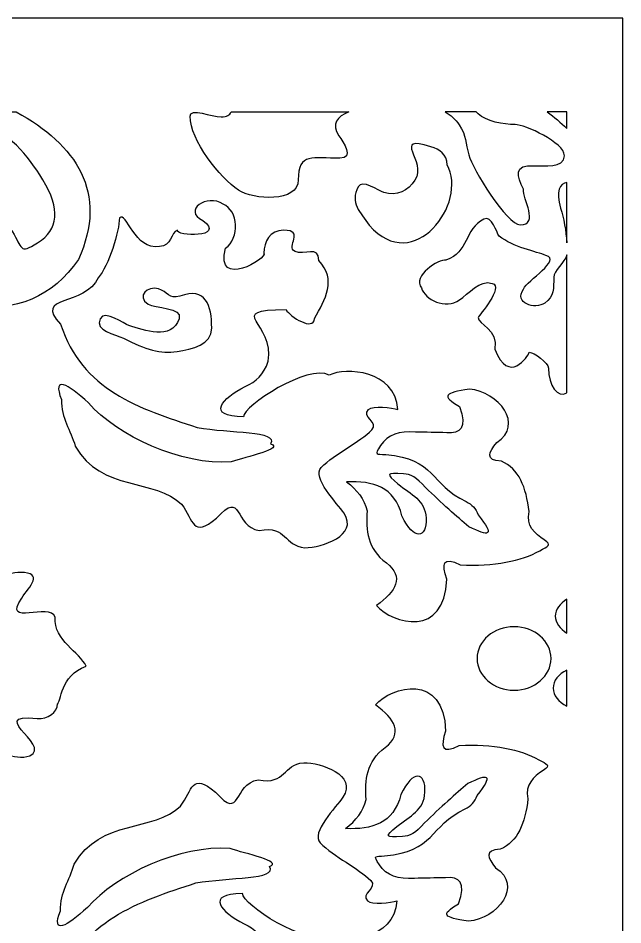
# Model space of a CAD drawing. Header units: centimetres. Extents: x -16.1 to -1.5, y -3 to 9.
# Drawn here: x -11.02 to -8.945, y 5.889 to 9.001 of the extents above; entities that cross this region are included whole.
import ezdxf

# ---------------------------------------------------------------- set-up
doc = ezdxf.new("R2010")
doc.units = ezdxf.units.CM
doc.header["$MEASUREMENT"] = 0
doc.layers.add('layer 1', color=7, linetype='Continuous')

msp = doc.modelspace()

# ---------------------------------------------------------------- linework, layer by layer
at = {"layer": 'layer 1', "color": 250}
for points, knots in [([(-16.12548, 8.7486), (-16.12548, 8.7486), (-16.12548, 9.00077), (-16.12548, 9.00077), (-16.12548, 9.00077), (-16.12548, 9.00077), (-8.94455, 9.00077), (-8.94455, 9.00077), (-8.94455, 9.00077), (-8.94455, 9.00077), (-8.94455, -3.03333), (-8.94455, -3.03333), (-8.94455, -3.03333), (-8.94455, -3.03333), (-16.12548, -3.03333), (-16.12548, -3.03333), (-16.12548, -3.03333), (-16.12548, -3.03333), (-16.12548, 8.7486), (-16.12548, 8.7486)], [0, 0, 0, 0, 0.1666667, 0.1666667, 0.1666667, 0.1666667, 0.3333333, 0.3333333, 0.3333333, 0.3333333, 0.5, 0.5, 0.5, 0.5, 0.6666667, 0.6666667, 0.6666667, 0.6666667, 1, 1, 1, 1]), ([(-11.59547, 8.67889), (-11.56262, 8.62798), (-11.39117, 8.46104), (-11.37156, 8.46609), (-11.37156, 8.46609), (-11.25791, 8.42324), (-11.17491, 8.46488), (-11.24755, 8.56863), (-11.24755, 8.56863), (-11.25739, 8.57802), (-11.3325, 8.61993), (-11.34, 8.62784), (-11.34, 8.62784), (-11.30425, 8.68905), (-11.19401, 8.66565), (-11.14595, 8.64097), (-11.14595, 8.64097), (-11.05241, 8.60816), (-10.98878, 8.53416), (-10.93517, 8.44634), (-10.93517, 8.44634), (-10.874, 8.34543), (-10.88002, 8.27554), (-10.95282, 8.22966), (-10.95282, 8.22966), (-11.01837, 8.18835), (-11.00448, 8.21455), (-11.03962, 8.26748), (-11.03962, 8.26748), (-11.13883, 8.41696), (-11.24446, 8.41338), (-11.33732, 8.31687), (-11.33732, 8.31687), (-11.40138, 8.1784), (-11.38464, 8.0669), (-11.1901, 8.01475), (-11.1901, 8.01475), (-11.02554, 7.98958), (-10.90106, 8.04473), (-10.81309, 8.17301), (-10.81309, 8.17301), (-10.70846, 8.40253), (-10.82093, 8.56627), (-11.0261, 8.67889), (-11.0261, 8.67889), (-11.0261, 8.67889), (-11.59547, 8.67889), (-11.59547, 8.67889)], [0, 0, 0, 0, 0.0769231, 0.0769231, 0.0769231, 0.0769231, 0.1538462, 0.1538462, 0.1538462, 0.1538462, 0.2307692, 0.2307692, 0.2307692, 0.2307692, 0.3076923, 0.3076923, 0.3076923, 0.3076923, 0.3846154, 0.3846154, 0.3846154, 0.3846154, 0.4615385, 0.4615385, 0.4615385, 0.4615385, 0.5384615, 0.5384615, 0.5384615, 0.5384615, 0.6153846, 0.6153846, 0.6153846, 0.6153846, 0.6923077, 0.6923077, 0.6923077, 0.6923077, 0.7692308, 0.7692308, 0.7692308, 0.7692308, 0.8461538, 0.8461538, 0.8461538, 0.8461538, 1, 1, 1, 1]), ([(-10.28929, 8.67889), (-10.29325, 8.66847), (-10.30266, 8.66157), (-10.32298, 8.66157), (-10.32298, 8.66157), (-10.35567, 8.66157), (-10.42997, 8.69408), (-10.42997, 8.66452), (-10.42997, 8.66452), (-10.42997, 8.58175), (-10.32595, 8.45167), (-10.26354, 8.41029), (-10.26354, 8.41029), (-10.21303, 8.37777), (-10.05849, 8.36595), (-10.05849, 8.44576), (-10.05849, 8.44576), (-10.05849, 8.54036), (-10.00797, 8.51967), (-9.91584, 8.51967), (-9.91584, 8.51967), (-9.86532, 8.51967), (-9.90396, 8.57583), (-9.91881, 8.59653), (-9.91881, 8.59653), (-9.94748, 8.63847), (-9.92351, 8.66232), (-9.88547, 8.67889), (-9.88547, 8.67889), (-9.88547, 8.67889), (-10.28929, 8.67889), (-10.28929, 8.67889)], [0, 0, 0, 0, 0.1111111, 0.1111111, 0.1111111, 0.1111111, 0.2222222, 0.2222222, 0.2222222, 0.2222222, 0.3333333, 0.3333333, 0.3333333, 0.3333333, 0.4444444, 0.4444444, 0.4444444, 0.4444444, 0.5555556, 0.5555556, 0.5555556, 0.5555556, 0.6666667, 0.6666667, 0.6666667, 0.6666667, 0.7777778, 0.7777778, 0.7777778, 0.7777778, 1, 1, 1, 1]), ([(-9.14516, 8.5286), (-9.14516, 8.48473), (-9.21683, 8.49432), (-9.24853, 8.49432), (-9.24853, 8.49432), (-9.31929, 8.49892), (-9.30918, 8.45869), (-9.28574, 8.41344), (-9.28574, 8.41344), (-9.28849, 8.38053), (-9.23061, 8.29142), (-9.29676, 8.29142), (-9.29676, 8.29142), (-9.34215, 8.29142), (-9.46102, 8.48366), (-9.47317, 8.53134), (-9.47317, 8.53134), (-9.48557, 8.56972), (-9.48006, 8.59852), (-9.50625, 8.63416), (-9.50625, 8.63416), (-9.51866, 8.65395), (-9.53579, 8.66797), (-9.55469, 8.67889), (-9.55469, 8.67889), (-9.55469, 8.67889), (-9.44773, 8.67889), (-9.44773, 8.67889), (-9.44773, 8.67889), (-9.44565, 8.67678), (-9.44356, 8.67466), (-9.44147, 8.67255), (-9.44147, 8.67255), (-9.41529, 8.6465), (-9.35327, 8.63553), (-9.31468, 8.63553), (-9.31468, 8.63553), (-9.28005, 8.63553), (-9.14516, 8.57356), (-9.14516, 8.5286)], [0, 0, 0, 0, 0.0909091, 0.0909091, 0.0909091, 0.0909091, 0.1818182, 0.1818182, 0.1818182, 0.1818182, 0.2727273, 0.2727273, 0.2727273, 0.2727273, 0.3636364, 0.3636364, 0.3636364, 0.3636364, 0.4545455, 0.4545455, 0.4545455, 0.4545455, 0.5454545, 0.5454545, 0.5454545, 0.5454545, 0.6363636, 0.6363636, 0.6363636, 0.6363636, 0.7272727, 0.7272727, 0.7272727, 0.7272727, 0.8181818, 0.8181818, 0.8181818, 0.8181818, 1, 1, 1, 1]), ([(-9.13662, 8.62229), (-9.15877, 8.64148), (-9.17869, 8.6618), (-9.20473, 8.67889), (-9.20473, 8.67889), (-9.20473, 8.67889), (-9.13662, 8.67889), (-9.13662, 8.67889), (-9.13662, 8.67889), (-9.13662, 8.67889), (-9.13662, 8.62229), (-9.13662, 8.62229)], [0, 0, 0, 0, 0.25, 0.25, 0.25, 0.25, 0.5, 0.5, 0.5, 0.5, 1, 1, 1, 1]), ([(-9.60336, 8.55951), (-9.57328, 8.55022), (-9.54772, 8.5329), (-9.54772, 8.49757), (-9.54772, 8.49757), (-9.47498, 8.36766), (-9.66046, 8.11393), (-9.81504, 8.29009), (-9.81504, 8.29009), (-9.84588, 8.33539), (-9.88113, 8.36607), (-9.85323, 8.42159), (-9.85323, 8.42159), (-9.84001, 8.44935), (-9.78273, 8.40844), (-9.7651, 8.4026), (-9.7651, 8.4026), (-9.71957, 8.38799), (-9.68138, 8.40844), (-9.65788, 8.44497), (-9.65788, 8.44497), (-9.61532, 8.50847), (-9.74217, 8.6024), (-9.60336, 8.55951)], [0, 0, 0, 0, 0.1428571, 0.1428571, 0.1428571, 0.1428571, 0.2857143, 0.2857143, 0.2857143, 0.2857143, 0.4285714, 0.4285714, 0.4285714, 0.4285714, 0.5714286, 0.5714286, 0.5714286, 0.5714286, 0.7142857, 0.7142857, 0.7142857, 0.7142857, 1, 1, 1, 1]), ([(-9.13662, 8.2301), (-9.13957, 8.27022), (-9.14745, 8.31525), (-9.15857, 8.34844), (-9.15857, 8.34844), (-9.17631, 8.40729), (-9.16041, 8.43419), (-9.13662, 8.43678), (-9.13662, 8.43678), (-9.13662, 8.43678), (-9.13662, 8.2301), (-9.13662, 8.2301)], [0, 0, 0, 0, 0.25, 0.25, 0.25, 0.25, 0.5, 0.5, 0.5, 0.5, 1, 1, 1, 1]), ([(-9.71641, 7.65806), (-9.73603, 7.66367), (-9.8033, 7.67209), (-9.81732, 7.65806), (-9.81732, 7.65806), (-9.84254, 7.63279), (-9.78088, 7.61313), (-9.80611, 7.58787), (-9.80611, 7.58787), (-9.84815, 7.54575), (-9.93224, 7.50644), (-9.97989, 7.45871), (-9.97989, 7.45871), (-10.01353, 7.42502), (-9.92383, 7.33517), (-9.90141, 7.30148), (-9.90141, 7.30148), (-9.85095, 7.22567), (-9.97709, 7.18356), (-10.03595, 7.18356), (-10.03595, 7.18356), (-10.11045, 7.18955), (-10.09406, 7.2605), (-10.19291, 7.24253), (-10.19291, 7.24253), (-10.27982, 7.25578), (-10.24897, 7.38699), (-10.33867, 7.28464), (-10.33867, 7.28464), (-10.42313, 7.21539), (-10.41634, 7.27746), (-10.4592, 7.33237), (-10.4592, 7.33237), (-10.54889, 7.42221), (-10.73389, 7.37448), (-10.82358, 7.53171), (-10.82358, 7.53171), (-10.8404, 7.58787), (-10.87123, 7.62717), (-10.87123, 7.69174), (-10.87123, 7.69174), (-10.90323, 7.77646), (-10.85052, 7.74616), (-10.77814, 7.68018), (-10.77814, 7.68018), (-10.68045, 7.56829), (-10.45908, 7.46393), (-10.28822, 7.47837), (-10.28822, 7.47837), (-10.23776, 7.49521), (-10.10322, 7.52329), (-10.15367, 7.54013), (-10.15367, 7.54013), (-10.12558, 7.58585), (-10.29283, 7.57555), (-10.40594, 7.59628), (-10.40594, 7.59628), (-10.60495, 7.66086), (-10.80116, 7.72544), (-10.87404, 7.95005), (-10.87404, 7.95005), (-10.97183, 8.05228), (-10.7883, 8.01038), (-10.7451, 8.11009), (-10.7451, 8.11009), (-10.7098, 8.14867), (-10.67195, 8.2708), (-10.67222, 8.31504), (-10.67222, 8.31504), (-10.64896, 8.34094), (-10.61915, 8.20189), (-10.53488, 8.21677), (-10.53488, 8.21677), (-10.49283, 8.21677), (-10.49564, 8.26732), (-10.47321, 8.27293), (-10.47321, 8.27293), (-10.48115, 8.25304), (-10.30363, 8.24414), (-10.38632, 8.30662), (-10.38632, 8.30662), (-10.45639, 8.34031), (-10.3723, 8.39927), (-10.31624, 8.36277), (-10.31624, 8.36277), (-10.26313, 8.34031), (-10.25992, 8.24485), (-10.30784, 8.21116), (-10.30784, 8.21116), (-10.34554, 8.06642), (-10.16037, 8.17856), (-10.1761, 8.19431), (-10.1761, 8.19431), (-10.1761, 8.23362), (-10.15648, 8.27293), (-10.10883, 8.27293), (-10.10883, 8.27293), (-10.03315, 8.27293), (-10.10322, 8.21677), (-10.06958, 8.19993), (-10.06958, 8.19993), (-10.03875, 8.18589), (-9.9855, 8.22239), (-9.9883, 8.16904), (-9.9883, 8.16904), (-9.92481, 8.10259), (-9.96666, 8.03614), (-10.00231, 7.9697), (-10.00231, 7.9697), (-10.00624, 7.92534), (-10.08715, 7.97569), (-10.10042, 8.00059), (-10.10042, 8.00059), (-10.3165, 8.00058), (-10.13672, 7.95286), (-10.16208, 7.8237), (-10.16208, 7.8237), (-10.1761, 7.77597), (-10.20413, 7.75352), (-10.24056, 7.73667), (-10.24056, 7.73667), (-10.31905, 7.69736), (-10.37791, 7.63279), (-10.24617, 7.63279), (-10.24617, 7.63279), (-10.24783, 7.66933), (-10.02501, 7.81534), (-9.95186, 7.77597), (-9.95186, 7.77597), (-9.89531, 7.80306), (-9.72662, 7.7936), (-9.71641, 7.65806)], [0, 0, 0, 0, 0.0294118, 0.0294118, 0.0294118, 0.0294118, 0.0588235, 0.0588235, 0.0588235, 0.0588235, 0.0882353, 0.0882353, 0.0882353, 0.0882353, 0.1176471, 0.1176471, 0.1176471, 0.1176471, 0.1470588, 0.1470588, 0.1470588, 0.1470588, 0.1764706, 0.1764706, 0.1764706, 0.1764706, 0.2058824, 0.2058824, 0.2058824, 0.2058824, 0.2352941, 0.2352941, 0.2352941, 0.2352941, 0.2647059, 0.2647059, 0.2647059, 0.2647059, 0.2941176, 0.2941176, 0.2941176, 0.2941176, 0.3235294, 0.3235294, 0.3235294, 0.3235294, 0.3529412, 0.3529412, 0.3529412, 0.3529412, 0.3823529, 0.3823529, 0.3823529, 0.3823529, 0.4117647, 0.4117647, 0.4117647, 0.4117647, 0.4411765, 0.4411765, 0.4411765, 0.4411765, 0.4705882, 0.4705882, 0.4705882, 0.4705882, 0.5, 0.5, 0.5, 0.5, 0.5294118, 0.5294118, 0.5294118, 0.5294118, 0.5588235, 0.5588235, 0.5588235, 0.5588235, 0.5882353, 0.5882353, 0.5882353, 0.5882353, 0.6176471, 0.6176471, 0.6176471, 0.6176471, 0.6470588, 0.6470588, 0.6470588, 0.6470588, 0.6764706, 0.6764706, 0.6764706, 0.6764706, 0.7058824, 0.7058824, 0.7058824, 0.7058824, 0.7352941, 0.7352941, 0.7352941, 0.7352941, 0.7647059, 0.7647059, 0.7647059, 0.7647059, 0.7941176, 0.7941176, 0.7941176, 0.7941176, 0.8235294, 0.8235294, 0.8235294, 0.8235294, 0.8529412, 0.8529412, 0.8529412, 0.8529412, 0.8823529, 0.8823529, 0.8823529, 0.8823529, 0.9117647, 0.9117647, 0.9117647, 0.9117647, 0.9411765, 0.9411765, 0.9411765, 0.9411765, 1, 1, 1, 1]), ([(-9.13662, 7.71538), (-9.1682, 7.6942), (-9.19967, 7.7401), (-9.19967, 7.79916), (-9.19967, 7.79916), (-9.19967, 7.81871), (-9.24971, 7.85427), (-9.26579, 7.85427), (-9.26579, 7.85427), (-9.26954, 7.84067), (-9.33693, 7.74081), (-9.38374, 7.86493), (-9.38374, 7.86493), (-9.3711, 7.93219), (-9.44324, 7.95138), (-9.44092, 7.97337), (-9.44092, 7.97337), (-9.43913, 7.98047), (-9.35157, 8.07825), (-9.39267, 8.09069), (-9.39267, 8.09069), (-9.43556, 8.10491), (-9.47487, 8.05336), (-9.50525, 8.03381), (-9.50525, 8.03381), (-9.5535, 7.99871), (-9.62378, 8.03573), (-9.6357, 8.07469), (-9.6357, 8.07469), (-9.66803, 8.1162), (-9.57664, 8.17469), (-9.55171, 8.17068), (-9.55171, 8.17068), (-9.47308, 8.19557), (-9.48917, 8.27733), (-9.42126, 8.31111), (-9.42126, 8.31111), (-9.39446, 8.32355), (-9.37837, 8.26667), (-9.36944, 8.25245), (-9.36944, 8.25245), (-9.32154, 8.21511), (-9.24029, 8.19912), (-9.20861, 8.18668), (-9.20861, 8.18668), (-9.15324, 8.1713), (-9.27296, 8.10137), (-9.28545, 8.07114), (-9.28545, 8.07114), (-9.3194, 8.02137), (-9.24613, 8.00003), (-9.21218, 8.02314), (-9.21218, 8.02314), (-9.18002, 8.04447), (-9.1818, 8.07469), (-9.1818, 8.11202), (-9.1818, 8.11202), (-9.1818, 8.13284), (-9.14408, 8.16232), (-9.13662, 8.18875), (-9.13662, 8.18875), (-9.13662, 8.18875), (-9.13662, 7.71538), (-9.13662, 7.71538)], [0, 0, 0, 0, 0.0588235, 0.0588235, 0.0588235, 0.0588235, 0.1176471, 0.1176471, 0.1176471, 0.1176471, 0.1764706, 0.1764706, 0.1764706, 0.1764706, 0.2352941, 0.2352941, 0.2352941, 0.2352941, 0.2941176, 0.2941176, 0.2941176, 0.2941176, 0.3529412, 0.3529412, 0.3529412, 0.3529412, 0.4117647, 0.4117647, 0.4117647, 0.4117647, 0.4705882, 0.4705882, 0.4705882, 0.4705882, 0.5294118, 0.5294118, 0.5294118, 0.5294118, 0.5882353, 0.5882353, 0.5882353, 0.5882353, 0.6470588, 0.6470588, 0.6470588, 0.6470588, 0.7058824, 0.7058824, 0.7058824, 0.7058824, 0.7647059, 0.7647059, 0.7647059, 0.7647059, 0.8235294, 0.8235294, 0.8235294, 0.8235294, 0.8823529, 0.8823529, 0.8823529, 0.8823529, 1, 1, 1, 1]), ([(-10.47436, 7.85676), (-10.53161, 7.84698), (-10.58165, 7.86384), (-10.65846, 7.90231), (-10.65846, 7.90231), (-10.68613, 7.91545), (-10.75894, 7.92711), (-10.73855, 7.96941), (-10.73855, 7.96941), (-10.72253, 8.0015), (-10.65555, 7.95045), (-10.63953, 7.94607), (-10.63953, 7.94607), (-10.58856, 7.93002), (-10.49246, 7.89211), (-10.4677, 7.96941), (-10.4677, 7.96941), (-10.4546, 8.00879), (-10.5507, 8.00442), (-10.574, 8.019), (-10.574, 8.019), (-10.61477, 8.04672), (-10.57546, 8.08318), (-10.5376, 8.07151), (-10.5376, 8.07151), (-10.50847, 8.06276), (-10.50119, 8.03505), (-10.46479, 8.04672), (-10.46479, 8.04672), (-10.37583, 8.07976), (-10.35485, 8.01471), (-10.35554, 7.9374), (-10.35554, 7.9374), (-10.35605, 7.8798), (-10.42214, 7.86568), (-10.47436, 7.85676)], [0, 0, 0, 0, 0.1, 0.1, 0.1, 0.1, 0.2, 0.2, 0.2, 0.2, 0.3, 0.3, 0.3, 0.3, 0.4, 0.4, 0.4, 0.4, 0.5, 0.5, 0.5, 0.5, 0.6, 0.6, 0.6, 0.6, 0.7, 0.7, 0.7, 0.7, 0.8, 0.8, 0.8, 0.8, 1, 1, 1, 1]), ([(-9.22984, 7.17314), (-9.29155, 7.13754), (-9.38706, 7.11896), (-9.50283, 7.12423), (-9.50283, 7.12423), (-9.56204, 7.15565), (-9.56773, 7.12879), (-9.54911, 7.07544), (-9.54911, 7.07544), (-9.55525, 6.87267), (-9.73391, 6.92103), (-9.79026, 6.98516), (-9.79026, 6.98516), (-9.72204, 7.03396), (-9.69443, 7.08277), (-9.75616, 7.13155), (-9.75616, 7.13155), (-9.82205, 7.17937), (-9.82638, 7.24335), (-9.82193, 7.30967), (-9.82193, 7.30967), (-9.83167, 7.34992), (-9.85684, 7.38245), (-9.89257, 7.40971), (-9.89257, 7.40971), (-9.802, 7.41301), (-9.72809, 7.39351), (-9.70257, 7.29259), (-9.70257, 7.29259), (-9.66146, 7.20475), (-9.61689, 7.21535), (-9.62006, 7.28479), (-9.62006, 7.28479), (-9.62293, 7.34797), (-9.67031, 7.36487), (-9.71634, 7.40284), (-9.71634, 7.40284), (-9.75757, 7.43686), (-9.75895, 7.44101), (-9.6968, 7.43715), (-9.6968, 7.43715), (-9.6751, 7.43581), (-9.65123, 7.42569), (-9.62219, 7.39019), (-9.62219, 7.39019), (-9.56664, 7.33702), (-9.51353, 7.28908), (-9.47289, 7.25519), (-9.47289, 7.25519), (-9.40376, 7.22182), (-9.38184, 7.22134), (-9.44132, 7.29622), (-9.44132, 7.29622), (-9.44823, 7.31757), (-9.46276, 7.33209), (-9.4825, 7.34168), (-9.4825, 7.34168), (-9.60741, 7.40237), (-9.58617, 7.4885), (-9.75837, 7.50307), (-9.75837, 7.50307), (-9.79114, 7.50584), (-9.79924, 7.49935), (-9.77639, 7.53434), (-9.77639, 7.53434), (-9.75223, 7.57131), (-9.71061, 7.58454), (-9.65629, 7.5805), (-9.65629, 7.5805), (-9.62056, 7.57969), (-9.58483, 7.57887), (-9.54911, 7.57807), (-9.54911, 7.57807), (-9.50191, 7.57404), (-9.47799, 7.59438), (-9.50526, 7.66834), (-9.50526, 7.66834), (-9.56834, 7.70542), (-9.55697, 7.7141), (-9.47116, 7.72745), (-9.47116, 7.72745), (-9.37064, 7.71919), (-9.28189, 7.60532), (-9.37743, 7.54391), (-9.37743, 7.54391), (-9.40441, 7.51127), (-9.41949, 7.48246), (-9.36155, 7.48047), (-9.36155, 7.48047), (-9.30157, 7.45485), (-9.27574, 7.39048), (-9.26655, 7.30723), (-9.26655, 7.30723), (-9.27764, 7.25769), (-9.24744, 7.23297), (-9.21427, 7.21004), (-9.21427, 7.21004), (-9.18651, 7.19085), (-9.20148, 7.18949), (-9.22984, 7.17314)], [0, 0, 0, 0, 0.0384615, 0.0384615, 0.0384615, 0.0384615, 0.0769231, 0.0769231, 0.0769231, 0.0769231, 0.1153846, 0.1153846, 0.1153846, 0.1153846, 0.1538462, 0.1538462, 0.1538462, 0.1538462, 0.1923077, 0.1923077, 0.1923077, 0.1923077, 0.2307692, 0.2307692, 0.2307692, 0.2307692, 0.2692308, 0.2692308, 0.2692308, 0.2692308, 0.3076923, 0.3076923, 0.3076923, 0.3076923, 0.3461538, 0.3461538, 0.3461538, 0.3461538, 0.3846154, 0.3846154, 0.3846154, 0.3846154, 0.4230769, 0.4230769, 0.4230769, 0.4230769, 0.4615385, 0.4615385, 0.4615385, 0.4615385, 0.5, 0.5, 0.5, 0.5, 0.5384615, 0.5384615, 0.5384615, 0.5384615, 0.5769231, 0.5769231, 0.5769231, 0.5769231, 0.6153846, 0.6153846, 0.6153846, 0.6153846, 0.6538462, 0.6538462, 0.6538462, 0.6538462, 0.6923077, 0.6923077, 0.6923077, 0.6923077, 0.7307692, 0.7307692, 0.7307692, 0.7307692, 0.7692308, 0.7692308, 0.7692308, 0.7692308, 0.8076923, 0.8076923, 0.8076923, 0.8076923, 0.8461538, 0.8461538, 0.8461538, 0.8461538, 0.8846154, 0.8846154, 0.8846154, 0.8846154, 0.9230769, 0.9230769, 0.9230769, 0.9230769, 1, 1, 1, 1]), ([(-10.78678, 6.77662), (-10.87563, 6.74581), (-10.8725, 6.6523), (-10.88489, 6.6473), (-10.88489, 6.6473), (-10.88366, 6.61924), (-10.91872, 6.59384), (-10.95453, 6.59758), (-10.95453, 6.59758), (-11.14354, 6.61725), (-10.86797, 6.48712), (-11.00018, 6.4643), (-11.00018, 6.4643), (-11.05904, 6.4643), (-11.11055, 6.49602), (-11.16451, 6.5131), (-11.16451, 6.5131), (-11.1964, 6.52286), (-11.1964, 6.49115), (-11.17923, 6.47407), (-11.17923, 6.47407), (-11.14244, 6.43747), (-11.09829, 6.42039), (-11.18414, 6.42039), (-11.18414, 6.42039), (-11.31421, 6.40079), (-11.40909, 6.44628), (-11.47603, 6.51066), (-11.47603, 6.51066), (-11.54405, 6.56853), (-11.58506, 6.69905), (-11.69678, 6.71806), (-11.69678, 6.71806), (-11.85471, 6.80036), (-11.79742, 6.79379), (-11.70414, 6.83518), (-11.70414, 6.83518), (-11.64445, 6.88723), (-11.58232, 6.93196), (-11.52263, 6.98401), (-11.52263, 6.98401), (-11.48338, 7.02061), (-11.4515, 7.12065), (-11.38282, 7.12553), (-11.38282, 7.12553), (-11.30106, 7.14755), (-11.21929, 7.16386), (-11.13753, 7.14017), (-11.13753, 7.14017), (-11.10074, 7.1426), (-11.20131, 7.10357), (-11.17923, 7.05965), (-11.17923, 7.05965), (-11.17678, 7.05477), (-11.05168, 7.09869), (-11.01244, 7.09869), (-11.01244, 7.09869), (-10.92904, 7.09869), (-10.98055, 7.04989), (-11.00753, 7.01085), (-11.00753, 7.01085), (-11.07621, 6.90837), (-10.90942, 6.99865), (-10.89225, 6.94497), (-10.89225, 6.94497), (-10.89838, 6.86323), (-10.80681, 6.82581), (-10.78678, 6.77662)], [0, 0, 0, 0, 0.0555556, 0.0555556, 0.0555556, 0.0555556, 0.1111111, 0.1111111, 0.1111111, 0.1111111, 0.1666667, 0.1666667, 0.1666667, 0.1666667, 0.2222222, 0.2222222, 0.2222222, 0.2222222, 0.2777778, 0.2777778, 0.2777778, 0.2777778, 0.3333333, 0.3333333, 0.3333333, 0.3333333, 0.3888889, 0.3888889, 0.3888889, 0.3888889, 0.4444444, 0.4444444, 0.4444444, 0.4444444, 0.5, 0.5, 0.5, 0.5, 0.5555556, 0.5555556, 0.5555556, 0.5555556, 0.6111111, 0.6111111, 0.6111111, 0.6111111, 0.6666667, 0.6666667, 0.6666667, 0.6666667, 0.7222222, 0.7222222, 0.7222222, 0.7222222, 0.7777778, 0.7777778, 0.7777778, 0.7777778, 0.8333333, 0.8333333, 0.8333333, 0.8333333, 0.8888889, 0.8888889, 0.8888889, 0.8888889, 1, 1, 1, 1]), ([(-9.13662, 6.89054), (-9.16115, 6.90512), (-9.17651, 6.92577), (-9.17651, 6.94861), (-9.17651, 6.94861), (-9.17651, 6.97145), (-9.16115, 6.99211), (-9.13662, 7.00669), (-9.13662, 7.00669), (-9.13662, 7.00669), (-9.13662, 6.89054), (-9.13662, 6.89054)], [0, 0, 0, 0, 0.25, 0.25, 0.25, 0.25, 0.5, 0.5, 0.5, 0.5, 1, 1, 1, 1]), ([(-9.31795, 6.91228), (-9.24804, 6.91228), (-9.19102, 6.86332), (-9.19102, 6.8033), (-9.19102, 6.8033), (-9.19102, 6.74327), (-9.24804, 6.69431), (-9.31795, 6.69431), (-9.31795, 6.69431), (-9.38786, 6.69431), (-9.44489, 6.74327), (-9.44489, 6.8033), (-9.44489, 6.8033), (-9.44489, 6.86332), (-9.38786, 6.91228), (-9.31795, 6.91228)], [0, 0, 0, 0, 0.2, 0.2, 0.2, 0.2, 0.4, 0.4, 0.4, 0.4, 0.6, 0.6, 0.6, 0.6, 1, 1, 1, 1]), ([(-9.23347, 6.45605), (-9.29518, 6.49164), (-9.39069, 6.51023), (-9.50645, 6.50495), (-9.50645, 6.50495), (-9.56567, 6.47353), (-9.57136, 6.50039), (-9.55274, 6.55375), (-9.55274, 6.55375), (-9.55887, 6.75652), (-9.73754, 6.70815), (-9.79389, 6.64403), (-9.79389, 6.64403), (-9.72567, 6.59522), (-9.69805, 6.54642), (-9.75978, 6.49763), (-9.75978, 6.49763), (-9.82568, 6.44982), (-9.83001, 6.38582), (-9.82555, 6.31952), (-9.82555, 6.31952), (-9.8353, 6.27926), (-9.86046, 6.24672), (-9.89619, 6.21948), (-9.89619, 6.21948), (-9.80562, 6.21617), (-9.73172, 6.23568), (-9.70619, 6.3366), (-9.70619, 6.3366), (-9.66509, 6.42443), (-9.62051, 6.41384), (-9.62368, 6.34438), (-9.62368, 6.34438), (-9.62656, 6.28121), (-9.67393, 6.26432), (-9.71997, 6.22634), (-9.71997, 6.22634), (-9.7612, 6.19233), (-9.76258, 6.18817), (-9.70042, 6.19203), (-9.70042, 6.19203), (-9.67873, 6.19338), (-9.65486, 6.20349), (-9.62581, 6.23899), (-9.62581, 6.23899), (-9.57027, 6.29216), (-9.51716, 6.3401), (-9.47652, 6.37399), (-9.47652, 6.37399), (-9.40739, 6.40737), (-9.38547, 6.40785), (-9.44494, 6.33296), (-9.44494, 6.33296), (-9.45186, 6.31161), (-9.46638, 6.29709), (-9.48613, 6.28749), (-9.48613, 6.28749), (-9.61104, 6.22682), (-9.58979, 6.14068), (-9.76199, 6.12611), (-9.76199, 6.12611), (-9.79476, 6.12334), (-9.80287, 6.12983), (-9.78001, 6.09485), (-9.78001, 6.09485), (-9.75586, 6.05787), (-9.71424, 6.04464), (-9.65991, 6.04868), (-9.65991, 6.04868), (-9.62418, 6.0495), (-9.58846, 6.05031), (-9.55274, 6.05112), (-9.55274, 6.05112), (-9.50554, 6.05515), (-9.48161, 6.0348), (-9.50889, 5.96084), (-9.50889, 5.96084), (-9.57197, 5.92377), (-9.5606, 5.91508), (-9.47479, 5.90173), (-9.47479, 5.90173), (-9.37427, 5.90999), (-9.28552, 6.02387), (-9.38106, 6.08528), (-9.38106, 6.08528), (-9.40803, 6.11791), (-9.42312, 6.14672), (-9.36517, 6.14872), (-9.36517, 6.14872), (-9.3052, 6.17434), (-9.27937, 6.23871), (-9.27017, 6.32195), (-9.27017, 6.32195), (-9.28127, 6.3715), (-9.25107, 6.39621), (-9.21789, 6.41914), (-9.21789, 6.41914), (-9.19014, 6.43833), (-9.20511, 6.43969), (-9.23347, 6.45605)], [0, 0, 0, 0, 0.0384615, 0.0384615, 0.0384615, 0.0384615, 0.0769231, 0.0769231, 0.0769231, 0.0769231, 0.1153846, 0.1153846, 0.1153846, 0.1153846, 0.1538462, 0.1538462, 0.1538462, 0.1538462, 0.1923077, 0.1923077, 0.1923077, 0.1923077, 0.2307692, 0.2307692, 0.2307692, 0.2307692, 0.2692308, 0.2692308, 0.2692308, 0.2692308, 0.3076923, 0.3076923, 0.3076923, 0.3076923, 0.3461538, 0.3461538, 0.3461538, 0.3461538, 0.3846154, 0.3846154, 0.3846154, 0.3846154, 0.4230769, 0.4230769, 0.4230769, 0.4230769, 0.4615385, 0.4615385, 0.4615385, 0.4615385, 0.5, 0.5, 0.5, 0.5, 0.5384615, 0.5384615, 0.5384615, 0.5384615, 0.5769231, 0.5769231, 0.5769231, 0.5769231, 0.6153846, 0.6153846, 0.6153846, 0.6153846, 0.6538462, 0.6538462, 0.6538462, 0.6538462, 0.6923077, 0.6923077, 0.6923077, 0.6923077, 0.7307692, 0.7307692, 0.7307692, 0.7307692, 0.7692308, 0.7692308, 0.7692308, 0.7692308, 0.8076923, 0.8076923, 0.8076923, 0.8076923, 0.8461538, 0.8461538, 0.8461538, 0.8461538, 0.8846154, 0.8846154, 0.8846154, 0.8846154, 0.9230769, 0.9230769, 0.9230769, 0.9230769, 1, 1, 1, 1]), ([(-9.13662, 6.63951), (-9.16534, 6.65418), (-9.18376, 6.67656), (-9.18376, 6.70158), (-9.18376, 6.70158), (-9.18376, 6.72659), (-9.16534, 6.74898), (-9.13662, 6.76366), (-9.13662, 6.76366), (-9.13662, 6.76366), (-9.13662, 6.63951), (-9.13662, 6.63951)], [0, 0, 0, 0, 0.25, 0.25, 0.25, 0.25, 0.5, 0.5, 0.5, 0.5, 1, 1, 1, 1]), ([(-9.72004, 5.97113), (-9.73966, 5.96552), (-9.80693, 5.95709), (-9.82094, 5.97113), (-9.82094, 5.97113), (-9.84617, 5.9964), (-9.78451, 6.01605), (-9.80973, 6.04132), (-9.80973, 6.04132), (-9.85178, 6.08343), (-9.93587, 6.12274), (-9.98352, 6.17047), (-9.98352, 6.17047), (-10.01715, 6.20416), (-9.92746, 6.29401), (-9.90503, 6.3277), (-9.90503, 6.3277), (-9.85458, 6.4035), (-9.98071, 6.44562), (-10.03958, 6.44562), (-10.03958, 6.44562), (-10.11408, 6.43963), (-10.09769, 6.36869), (-10.19654, 6.38666), (-10.19654, 6.38666), (-10.28344, 6.37341), (-10.2526, 6.24219), (-10.3423, 6.34454), (-10.3423, 6.34454), (-10.42676, 6.4138), (-10.41997, 6.35172), (-10.46282, 6.29682), (-10.46282, 6.29682), (-10.55252, 6.20697), (-10.73751, 6.2547), (-10.82721, 6.09747), (-10.82721, 6.09747), (-10.84403, 6.04132), (-10.87486, 6.00202), (-10.87486, 5.93744), (-10.87486, 5.93744), (-10.90686, 5.85273), (-10.85414, 5.88303), (-10.78177, 5.94901), (-10.78177, 5.94901), (-10.68407, 6.06089), (-10.4627, 6.16525), (-10.29184, 6.15082), (-10.29184, 6.15082), (-10.24139, 6.13397), (-10.10685, 6.1059), (-10.1573, 6.08905), (-10.1573, 6.08905), (-10.1292, 6.04334), (-10.29646, 6.05364), (-10.40957, 6.0329), (-10.40957, 6.0329), (-10.60858, 5.96832), (-10.80478, 5.90375), (-10.87766, 5.67913), (-10.87766, 5.67913), (-10.97546, 5.57691), (-10.79193, 5.61881), (-10.74873, 5.5191), (-10.74873, 5.5191), (-10.71343, 5.4805), (-10.67557, 5.35839), (-10.67585, 5.31414), (-10.67585, 5.31414), (-10.65259, 5.28824), (-10.62278, 5.4273), (-10.5385, 5.41241), (-10.5385, 5.41241), (-10.49646, 5.41241), (-10.49926, 5.36187), (-10.47684, 5.35626), (-10.47684, 5.35626), (-10.48478, 5.37615), (-10.30726, 5.38504), (-10.38995, 5.32256), (-10.38995, 5.32256), (-10.46002, 5.28887), (-10.37593, 5.22991), (-10.31987, 5.26641), (-10.31987, 5.26641), (-10.26675, 5.28887), (-10.26355, 5.38434), (-10.31146, 5.41803), (-10.31146, 5.41803), (-10.34916, 5.56276), (-10.16399, 5.45062), (-10.17972, 5.43487), (-10.17972, 5.43487), (-10.17972, 5.39556), (-10.1601, 5.35626), (-10.11245, 5.35626), (-10.11245, 5.35626), (-10.03677, 5.35626), (-10.10685, 5.41241), (-10.07321, 5.42926), (-10.07321, 5.42926), (-10.04238, 5.4433), (-9.98912, 5.4068), (-9.99192, 5.46014), (-9.99192, 5.46014), (-9.92844, 5.52659), (-9.97029, 5.59304), (-10.00594, 5.65948), (-10.00594, 5.65948), (-10.00986, 5.70385), (-10.09077, 5.65349), (-10.10404, 5.6286), (-10.10404, 5.6286), (-10.32013, 5.6286), (-10.14034, 5.67633), (-10.16571, 5.80548), (-10.16571, 5.80548), (-10.17972, 5.85321), (-10.20775, 5.87567), (-10.24419, 5.89251), (-10.24419, 5.89251), (-10.32268, 5.93182), (-10.38154, 5.9964), (-10.2498, 5.9964), (-10.2498, 5.9964), (-10.25146, 5.95986), (-10.02863, 5.81384), (-9.95549, 5.85321), (-9.95549, 5.85321), (-9.89894, 5.82612), (-9.73025, 5.83558), (-9.72004, 5.97113)], [0, 0, 0, 0, 0.0294118, 0.0294118, 0.0294118, 0.0294118, 0.0588235, 0.0588235, 0.0588235, 0.0588235, 0.0882353, 0.0882353, 0.0882353, 0.0882353, 0.1176471, 0.1176471, 0.1176471, 0.1176471, 0.1470588, 0.1470588, 0.1470588, 0.1470588, 0.1764706, 0.1764706, 0.1764706, 0.1764706, 0.2058824, 0.2058824, 0.2058824, 0.2058824, 0.2352941, 0.2352941, 0.2352941, 0.2352941, 0.2647059, 0.2647059, 0.2647059, 0.2647059, 0.2941176, 0.2941176, 0.2941176, 0.2941176, 0.3235294, 0.3235294, 0.3235294, 0.3235294, 0.3529412, 0.3529412, 0.3529412, 0.3529412, 0.3823529, 0.3823529, 0.3823529, 0.3823529, 0.4117647, 0.4117647, 0.4117647, 0.4117647, 0.4411765, 0.4411765, 0.4411765, 0.4411765, 0.4705882, 0.4705882, 0.4705882, 0.4705882, 0.5, 0.5, 0.5, 0.5, 0.5294118, 0.5294118, 0.5294118, 0.5294118, 0.5588235, 0.5588235, 0.5588235, 0.5588235, 0.5882353, 0.5882353, 0.5882353, 0.5882353, 0.6176471, 0.6176471, 0.6176471, 0.6176471, 0.6470588, 0.6470588, 0.6470588, 0.6470588, 0.6764706, 0.6764706, 0.6764706, 0.6764706, 0.7058824, 0.7058824, 0.7058824, 0.7058824, 0.7352941, 0.7352941, 0.7352941, 0.7352941, 0.7647059, 0.7647059, 0.7647059, 0.7647059, 0.7941176, 0.7941176, 0.7941176, 0.7941176, 0.8235294, 0.8235294, 0.8235294, 0.8235294, 0.8529412, 0.8529412, 0.8529412, 0.8529412, 0.8823529, 0.8823529, 0.8823529, 0.8823529, 0.9117647, 0.9117647, 0.9117647, 0.9117647, 0.9411765, 0.9411765, 0.9411765, 0.9411765, 1, 1, 1, 1])]:
    msp.add_open_spline(points, degree=3, knots=knots, dxfattribs=at)

doc.saveas('drawing.dxf')
